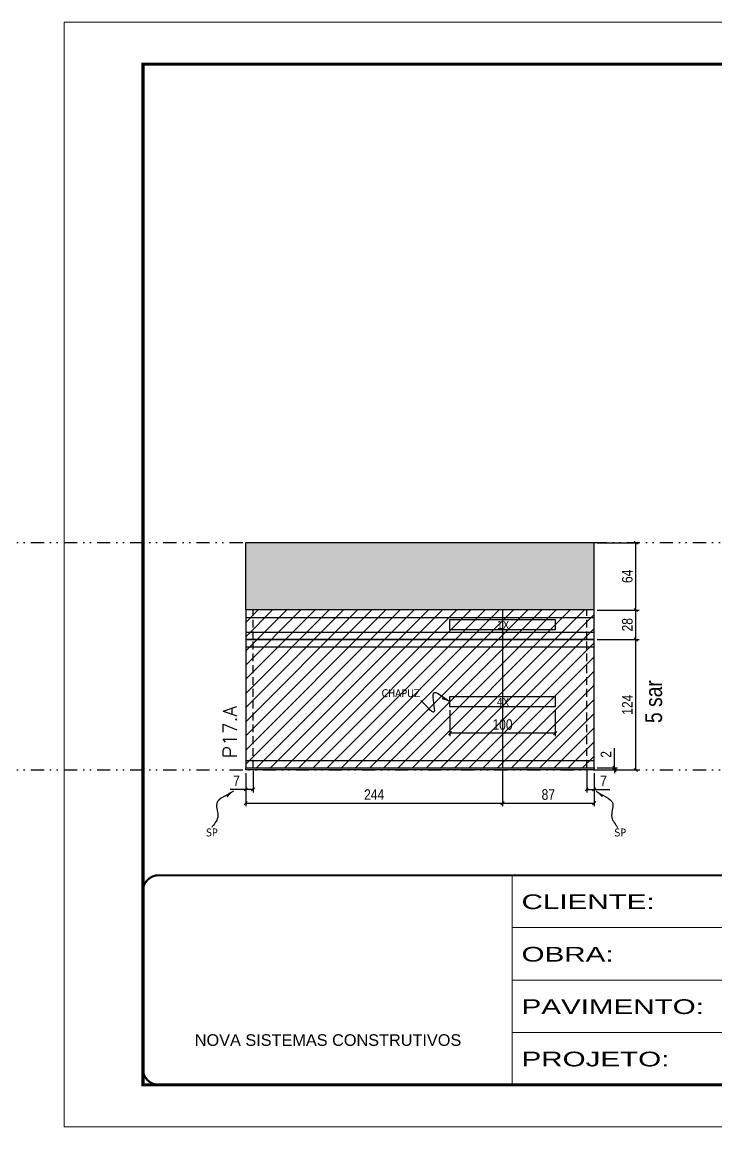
# Model space of a CAD drawing. Extents: x 13741 to 27878, y -21631 to 6985.
# Drawn here: x 19142 to 19801, y 192 to 1242 of the extents above; entities that cross this region are included whole.
import ezdxf

# ---------------------------------------------------------------- set-up
doc = ezdxf.new("R2010")
doc.units = 0
for name, pattern in [('CONTINUO', [0]), ('DASHED', [0.75, 0.5, -0.25]), ('DIVIDE2', [0.625, 0.25, -0.125, 0, -0.125, 0, -0.125]), ('HIDDEN', [0.375, 0.25, -0.125])]:
    doc.linetypes.add(name, pattern=pattern)
for name, color, linetype in [('COTA', 241, 'Continuous'), ('NOMENCLATURA', 7, 'Continuous'), ('Nível', 160, 'Continuous'), ('Painéis', 200, 'Continuous'), ('Romaneio', 10, 'Continuous'), ('SARR_2.2x10', 60, 'Continuous'), ('SARR_2.2x7', 40, 'Continuous'), ('Sarrafo de Pressão', 42, 'HIDDEN'), ('texto', 7, 'Continuous')]:
    doc.layers.add(name, color=color, linetype=linetype)
for name, color, linetype, lineweight in [('Folhas', 255, 'Continuous', 9), ('Hachura', 251, 'Continuous', 9), ('SARRAFO DE PRESSAO', 251, 'DASHED', 9), ('Texto Seção', 7, 'Continuous', 15)]:
    doc.layers.add(name, color=color, linetype=linetype, lineweight=lineweight)
doc.styles.add('ARIAL', font='arial.ttf')
doc.styles.add('ARIAL_NARROW', font='ARIALN.TTF', dxfattribs={"height": 0.2})
doc.styles.add('COTA TECNICA', font='techl___.ttf', dxfattribs={"height": 10})
doc.styles.add('COTA TECNICA-50', font='techl___.ttf', dxfattribs={"height": 10})
doc.styles.add('REGUA-120', font='ROMANS.shx', dxfattribs={"height": 15})
doc.styles.get("Standard").update_dxf_attribs({"font": 'arial.ttf'})
doc.styles.add('Tecnologia', font='')
doc.styles.get('Tecnologia').set_extended_font_data('Forgotten Futurist')
doc.dimstyles.new('COTA PAINEL-50', dxfattribs={"dimtxt": 10, "dimasz": 3, "dimexe": 3, "dimexo": 3, "dimgap": 3, "dimtad": 1, "dimdec": 1, "dimzin": 12, "dimdsep": 46, "dimtxsty": 'COTA TECNICA-50', "dimblk1": 'OBLIQUE', "dimblk2": 'OBLIQUE', "dimsah": 1, "dimcen": 0.9, "dimclrd": 4, "dimclre": 4, "dimclrt": 240, "dimadec": 1, "dimazin": 3, "dimtfac": 1, "dimtdec": 1, "dimtmove": 0, "dimatfit": 3, "dimfxl": 1, "dimtolj": 1, "dimtzin": 12, "dimarcsym": 0})
doc.dimstyles.new('PAINEL', dxfattribs={"dimtxt": 10, "dimasz": 3, "dimexe": 3, "dimexo": 3, "dimgap": 3, "dimtad": 1, "dimdec": 1, "dimzin": 12, "dimdsep": 46, "dimtxsty": 'COTA TECNICA', "dimblk1": 'OBLIQUE', "dimblk2": 'OBLIQUE', "dimsah": 1, "dimcen": 0.9, "dimclrd": 4, "dimclre": 4, "dimclrt": 240, "dimadec": 1, "dimazin": 3, "dimtfac": 1, "dimtdec": 1, "dimtmove": 0, "dimatfit": 3, "dimfxl": 1, "dimtolj": 1, "dimtzin": 12, "dimarcsym": 0})
doc.dimstyles.get("Standard").update_dxf_attribs({"dimtxt": 0.18, "dimasz": 0.18, "dimexe": 0.18, "dimexo": 0.0625, "dimgap": 0.09, "dimtad": 0, "dimtih": 1, "dimtoh": 1, "dimdec": 4, "dimzin": 0, "dimdsep": 46, "dimtxsty": 'Standard', "dimcen": 0.09, "dimadec": 0, "dimazin": 0, "dimtfac": 1, "dimtdec": 4, "dimtofl": 0, "dimtmove": 0, "dimatfit": 3, "dimfxl": 1, "dimtolj": 1, "dimtzin": 0, "dimarcsym": 0})

# ---------------------------------------------------------------- blocks, each defined once
blk = doc.blocks.new('9999999999')
at = {"color": 30, "linetype": 'CONTINUO'}
for p, q in [((98564.6, 34230.2), (98564.6, 34429.4)), ((98564.6, 34379.6), (99584, 34379.6)), ((98564.6, 34329.8), (99488, 34329.8)), ((99584, 34329.8), (99488, 34329.8)), ((99488, 34329.8), (99488, 34230.2)), ((98564.6, 34280), (99488, 34280))]:
    blk.add_line(p, q, dxfattribs=at)
at = {"color": 30, "linetype": 'CONTINUO', "const_width": 2}
blk.add_lwpolyline([(99584, 34230.2), (99584, 34414.4, 0.414214), (99569, 34429.4), (98229, 34429.4, 0.414214), (98214, 34414.4), (98214, 34245.2, 0.414214), (98229, 34230.2), (99584, 34230.2)], format="xyb", dxfattribs=at)
at = {"layer": 'Folhas'}
blk.add_lwpolyline([(98139, 34190.2), (99624, 34190.2), (99624, 35240.2), (98139, 35240.2)], close=True, dxfattribs=at)
at = {"layer": 'Folhas', "color": 30, "const_width": 3}
blk.add_lwpolyline([(98214, 34230.2), (99584, 34230.2), (99584, 35200.2), (98214, 35200.2)], close=True, dxfattribs=at)
at = {"color": 7, "linetype": 'Continuous', "ltscale": 5, "style": 'ARIAL'}
for s, height, p in [('SKR', 15.48, (98837.7, 34393.1)), ('LEAF LOEFGREN', 15.483, (98837.7, 34343.3)), ('2° SUBSOLO SUPERIOR', 15.483, (98837.7, 34293.5)), ('NOVA SISTEMAS CONSTRUTIVOS', 11.059, (98263.2, 34267.2)), ('PILARES', 15.48, (98837.7, 34243.7))]:
    blk.add_text(s, height=height, dxfattribs=at).set_placement(p)
at = {"layer": 'Folhas', "color": 7, "style": 'Tecnologia', "width": 1.5}
for s, p in [('CLIENTE:', (98573.7, 34397.2)), ('OBRA:', (98573.7, 34347.3)), ('PAVIMENTO:', (98573.7, 34297.5)), ('PROJETO:', (98573.7, 34247.7))]:
    blk.add_text(s, height=14, dxfattribs=at).set_placement(p)
blk = doc.blocks.new('_Oblique')
at = {"color": 0, "linetype": 'ByBlock', "lineweight": -2}
blk.add_line((-0.5, -0.5), (0.5, 0.5), dxfattribs=at)
blk = doc.blocks.new('*D1400')
at = {"layer": 'COTA', "color": 4, "lineweight": -2, "transparency": 16777216}
for p, q in [((19354.6, 528.1), (19354.6, 509.6)), ((19361.6, 530.1), (19361.6, 509.6)), ((19354.6, 512.6), (19339.9, 512.6)), ((19361.6, 512.6), (19354.6, 512.6))]:
    blk.add_line(p, q, dxfattribs=at)
at = {"layer": 'Defpoints', "color": 0, "transparency": 16777216}
for p in [(19354.6, 531.1), (19361.6, 533.1), (19354.6, 512.6)]:
    blk.add_point(p, dxfattribs=at)
at = {"layer": 'COTA', "color": 4, "lineweight": -2, "transparency": 16777216, "xscale": 3, "yscale": 3, "zscale": 3, "rotation": 180}
blk.add_blockref('_Oblique', (19354.6, 512.6), dxfattribs=at)
at = {"layer": 'COTA', "color": 4, "lineweight": -2, "transparency": 16777216, "xscale": 3, "yscale": 3, "zscale": 3}
blk.add_blockref('_Oblique', (19361.6, 512.6), dxfattribs=at)
at = {"layer": 'COTA', "color": 240, "transparency": 16777216, "insert": (19345.8, 520.7), "char_height": 10, "attachment_point": 5, "style": 'COTA TECNICA-50'}
blk.add_mtext('\\A1;7', dxfattribs=at)
blk = doc.blocks.new('*D1401')
at = {"layer": 'COTA', "color": 4, "lineweight": -2, "transparency": 16777216}
for p, q in [((19678.6, 530.1), (19678.6, 509.6)), ((19685.6, 528.1), (19685.6, 509.6)), ((19678.6, 512.6), (19685.6, 512.6)), ((19685.6, 512.6), (19700.4, 512.6))]:
    blk.add_line(p, q, dxfattribs=at)
at = {"layer": 'Defpoints', "color": 0, "transparency": 16777216}
for p in [(19678.6, 533.1), (19685.6, 531.1), (19685.6, 512.6)]:
    blk.add_point(p, dxfattribs=at)
at = {"layer": 'COTA', "color": 4, "lineweight": -2, "transparency": 16777216, "xscale": 3, "yscale": 3, "zscale": 3, "rotation": 180}
blk.add_blockref('_Oblique', (19678.6, 512.6), dxfattribs=at)
at = {"layer": 'COTA', "color": 4, "lineweight": -2, "transparency": 16777216, "xscale": 3, "yscale": 3, "zscale": 3}
blk.add_blockref('_Oblique', (19685.6, 512.6), dxfattribs=at)
at = {"layer": 'COTA', "color": 240, "transparency": 16777216, "insert": (19694.5, 520.7), "char_height": 10, "attachment_point": 5, "style": 'COTA TECNICA-50'}
blk.add_mtext('\\A1;7', dxfattribs=at)
blk = doc.blocks.new('*D1402')
at = {"layer": 'Defpoints', "color": 0, "linetype": 'ByBlock', "transparency": 16777216}
for p in [(19685.6, 655.1), (19725.3, 655.1), (19685.6, 531.1)]:
    blk.add_point(p, dxfattribs=at)
at = {"layer": 'Romaneio', "color": 4, "linetype": 'ByBlock', "lineweight": -2, "transparency": 16777216}
for p, q in [((19688.6, 655.1), (19728.3, 655.1)), ((19725.3, 531.1), (19725.3, 655.1)), ((19688.6, 531.1), (19728.3, 531.1))]:
    blk.add_line(p, q, dxfattribs=at)
at = {"layer": 'Romaneio', "color": 4, "linetype": 'ByBlock', "lineweight": -2, "transparency": 16777216, "xscale": 3, "yscale": 3, "zscale": 3}
for p, rotation in [((19725.3, 655.1), 90), ((19725.3, 531.1), 270)]:
    blk.add_blockref('_Oblique', p, dxfattribs=dict(at, rotation=rotation))
at = {"layer": 'Romaneio', "color": 240, "linetype": 'ByBlock', "transparency": 16777216, "insert": (19717.2, 593.1), "char_height": 10, "attachment_point": 5, "rotation": 90, "style": 'COTA TECNICA'}
blk.add_mtext('\\A1;124', dxfattribs=at)
blk = doc.blocks.new('*D1403')
at = {"layer": 'Defpoints', "color": 0, "linetype": 'ByBlock', "transparency": 16777216}
for p in [(19685.6, 655.1), (19725.3, 655.1), (19685.6, 531.1)]:
    blk.add_point(p, dxfattribs=at)
at = {"layer": 'Romaneio', "color": 4, "linetype": 'ByBlock', "lineweight": -2, "transparency": 16777216}
for p, q in [((19688.6, 655.1), (19728.3, 655.1)), ((19725.3, 531.1), (19725.3, 655.1)), ((19688.6, 531.1), (19728.3, 531.1))]:
    blk.add_line(p, q, dxfattribs=at)
at = {"layer": 'Romaneio', "color": 4, "linetype": 'ByBlock', "lineweight": -2, "transparency": 16777216, "xscale": 3, "yscale": 3, "zscale": 3}
for p, rotation in [((19725.3, 655.1), 90), ((19725.3, 531.1), 270)]:
    blk.add_blockref('_Oblique', p, dxfattribs=dict(at, rotation=rotation))
at = {"layer": 'Romaneio', "color": 240, "linetype": 'ByBlock', "transparency": 16777216, "insert": (19717.2, 593.1), "char_height": 10, "attachment_point": 5, "rotation": 90, "style": 'COTA TECNICA'}
blk.add_mtext('\\A1;124', dxfattribs=at)
blk = doc.blocks.new('*D1404')
at = {"layer": 'COTA', "color": 4, "lineweight": -2, "transparency": 16777216}
for p, q in [((19688.6, 683.1), (19728.3, 683.1)), ((19725.3, 655.1), (19725.3, 683.1)), ((19688.6, 655.1), (19728.3, 655.1))]:
    blk.add_line(p, q, dxfattribs=at)
at = {"layer": 'Defpoints', "color": 0, "transparency": 16777216}
for p in [(19685.6, 683.1), (19725.3, 683.1), (19685.6, 655.1)]:
    blk.add_point(p, dxfattribs=at)
at = {"layer": 'COTA', "color": 4, "lineweight": -2, "transparency": 16777216, "xscale": 3, "yscale": 3, "zscale": 3}
for p, rotation in [((19725.3, 683.1), 90), ((19725.3, 655.1), 270)]:
    blk.add_blockref('_Oblique', p, dxfattribs=dict(at, rotation=rotation))
at = {"layer": 'COTA', "color": 240, "transparency": 16777216, "insert": (19717.2, 669.1), "char_height": 10, "attachment_point": 5, "rotation": 90, "style": 'COTA TECNICA-50'}
blk.add_mtext('\\A1;28', dxfattribs=at)
blk = doc.blocks.new('*D1405')
at = {"layer": 'COTA', "color": 4, "lineweight": -2, "transparency": 16777216}
for p, q in [((19704.9, 533.1), (19704.9, 551.9)), ((19688.6, 533.1), (19707.9, 533.1)), ((19688.6, 531.1), (19707.9, 531.1)), ((19704.9, 531.1), (19704.9, 533.1)), ((19704.9, 531.1), (19704.9, 528.1))]:
    blk.add_line(p, q, dxfattribs=at)
at = {"layer": 'Defpoints', "color": 0, "transparency": 16777216}
for p in [(19685.6, 533.1), (19685.6, 531.1), (19704.9, 531.1)]:
    blk.add_point(p, dxfattribs=at)
at = {"layer": 'COTA', "color": 4, "lineweight": -2, "transparency": 16777216, "xscale": 3, "yscale": 3, "zscale": 3}
for p, rotation in [((19704.9, 533.1), 270), ((19704.9, 531.1), 90)]:
    blk.add_blockref('_Oblique', p, dxfattribs=dict(at, rotation=rotation))
at = {"layer": 'COTA', "color": 240, "transparency": 16777216, "insert": (19696.9, 545.9), "char_height": 10, "attachment_point": 5, "rotation": 90, "style": 'COTA TECNICA-50'}
blk.add_mtext('\\A1;2', dxfattribs=at)
blk = doc.blocks.new('*D1409')
at = {"layer": 'COTA', "color": 4, "lineweight": -2, "transparency": 16777216}
for p, q in [((19354.6, 528.1), (19354.6, 496.6)), ((19598.6, 530.1), (19598.6, 496.6)), ((19354.6, 499.6), (19598.6, 499.6))]:
    blk.add_line(p, q, dxfattribs=at)
at = {"layer": 'Defpoints', "color": 0, "transparency": 16777216}
for p in [(19354.6, 531.1), (19598.6, 533.1), (19598.6, 499.6)]:
    blk.add_point(p, dxfattribs=at)
at = {"layer": 'COTA', "color": 4, "lineweight": -2, "transparency": 16777216, "xscale": 3, "yscale": 3, "zscale": 3, "rotation": 180}
blk.add_blockref('_Oblique', (19354.6, 499.6), dxfattribs=at)
at = {"layer": 'COTA', "color": 4, "lineweight": -2, "transparency": 16777216, "xscale": 3, "yscale": 3, "zscale": 3}
blk.add_blockref('_Oblique', (19598.6, 499.6), dxfattribs=at)
at = {"layer": 'COTA', "color": 240, "transparency": 16777216, "insert": (19476.6, 507.7), "char_height": 10, "attachment_point": 5, "style": 'COTA TECNICA-50'}
blk.add_mtext('\\A1;244', dxfattribs=at)
blk = doc.blocks.new('*D1410')
at = {"layer": 'COTA', "color": 4, "lineweight": -2, "transparency": 16777216}
for p, q in [((19598.6, 530.1), (19598.6, 496.6)), ((19685.6, 528.1), (19685.6, 496.6)), ((19598.6, 499.6), (19685.6, 499.6))]:
    blk.add_line(p, q, dxfattribs=at)
at = {"layer": 'Defpoints', "color": 0, "transparency": 16777216}
for p in [(19598.6, 533.1), (19685.6, 531.1), (19685.6, 499.6)]:
    blk.add_point(p, dxfattribs=at)
at = {"layer": 'COTA', "color": 4, "lineweight": -2, "transparency": 16777216, "xscale": 3, "yscale": 3, "zscale": 3, "rotation": 180}
blk.add_blockref('_Oblique', (19598.6, 499.6), dxfattribs=at)
at = {"layer": 'COTA', "color": 4, "lineweight": -2, "transparency": 16777216, "xscale": 3, "yscale": 3, "zscale": 3}
blk.add_blockref('_Oblique', (19685.6, 499.6), dxfattribs=at)
at = {"layer": 'COTA', "color": 240, "transparency": 16777216, "insert": (19642.1, 507.7), "char_height": 10, "attachment_point": 5, "style": 'COTA TECNICA-50'}
blk.add_mtext('\\A1;87', dxfattribs=at)
blk = doc.blocks.new('*D1411')
at = {"layer": 'COTA', "color": 4, "linetype": 'ByBlock', "lineweight": -2, "transparency": 16777216}
for p, q in [((19548.6, 588), (19548.6, 563.1)), ((19648.6, 588), (19648.6, 563.1)), ((19648.6, 566.1), (19548.6, 566.1))]:
    blk.add_line(p, q, dxfattribs=at)
at = {"layer": 'Defpoints', "color": 0, "linetype": 'ByBlock', "transparency": 16777216}
for p in [(19548.6, 591), (19648.6, 591), (19548.6, 566.1)]:
    blk.add_point(p, dxfattribs=at)
at = {"layer": 'COTA', "color": 4, "linetype": 'ByBlock', "lineweight": -2, "transparency": 16777216, "xscale": 3, "yscale": 3, "zscale": 3, "rotation": 180}
blk.add_blockref('_Oblique', (19548.6, 566.1), dxfattribs=at)
at = {"layer": 'COTA', "color": 4, "linetype": 'ByBlock', "lineweight": -2, "transparency": 16777216, "xscale": 3, "yscale": 3, "zscale": 3}
blk.add_blockref('_Oblique', (19648.6, 566.1), dxfattribs=at)
at = {"layer": 'COTA', "color": 240, "linetype": 'ByBlock', "transparency": 16777216, "insert": (19598.6, 574.2), "char_height": 10, "attachment_point": 5, "style": 'COTA TECNICA'}
blk.add_mtext('\\A1;100', dxfattribs=at)
blk = doc.blocks.new('*D1412')
at = {"layer": 'COTA', "color": 4, "lineweight": -2, "transparency": 16777216}
for p, q in [((19688.6, 747.1), (19728.3, 747.1)), ((19725.3, 683.1), (19725.3, 747.1)), ((19688.6, 683.1), (19728.3, 683.1))]:
    blk.add_line(p, q, dxfattribs=at)
at = {"layer": 'Defpoints', "color": 0, "transparency": 16777216}
for p in [(19685.6, 747.1), (19725.3, 747.1), (19685.6, 683.1)]:
    blk.add_point(p, dxfattribs=at)
at = {"layer": 'COTA', "color": 4, "lineweight": -2, "transparency": 16777216, "xscale": 3, "yscale": 3, "zscale": 3}
for p, rotation in [((19725.3, 747.1), 90), ((19725.3, 683.1), 270)]:
    blk.add_blockref('_Oblique', p, dxfattribs=dict(at, rotation=rotation))
at = {"layer": 'COTA', "color": 240, "transparency": 16777216, "insert": (19717.2, 715.1), "char_height": 10, "attachment_point": 5, "rotation": 90, "style": 'COTA TECNICA'}
blk.add_mtext('\\A1;64', dxfattribs=at)

msp = doc.modelspace()

# ---------------------------------------------------------------- hatches: boundary and pattern name
at = {"layer": 'COTA'}
h = msp.add_hatch(dxfattribs=at)
h.set_pattern_fill('AR-CONC', color=256, scale=0.03)
h.set_pattern_definition([(50, (1440.2334, -4714.3004), (5.4655401, -0.4781726), [0.5715, -6.2865]), (355, (1440.2334, -4714.3004), (-1.0573026, 5.7317054), [0.4572, -5.0292175]), (100.451445, (1440.689, -4714.3403), (4.4082374, 5.2535326), [0.4857003, -5.3427073]), (46.1842, (1440.2334, -4712.7764), (8.1323712, -1.2612698), [0.85725, -9.42975]), (96.635558, (1440.911, -4712.8815), (7.122124, 7.4227837), [0.7285507, -8.0140682]), (351.18415, (1440.233, -4712.7764), (7.122124, 7.4227837), [0.685799, -7.543792]), (21, (1440.9954, -4713.1574), (4.5484317, -3.0679559), [0.5715, -6.2865]), (326, (1440.9954, -4713.1574), (1.8540609, 5.525639), [0.4572, -5.0292]), (71.451445, (1441.3744, -4713.413), (6.4024926, 2.457683), [0.4857003, -5.3426981]), (37.5, (1440.2334, -4714.3004), (0.0926581, 2.53665117), [0, -4.96824, 0, -5.1054, 0, -5.04825]), (7.5, (1440.2334, -4714.3004), (2.00458988, 3.00541724), [0, -2.91084, 0, -4.85394, 0, -1.92405]), (327.5, (1438.5341, -4714.3004), (4.06771786, -0.17186232), [0, -1.905, 0, -5.9436, 0, -7.8867]), (317.5, (1437.772, -4714.3004), (4.44387544, 0.7627947), [0, -2.4765, 0, -3.94716, 0, -5.6007])])
h.paths.add_polyline_path([(19354.65, 747.13), (19354.65, 683.13), (19685.65, 683.13), (19685.65, 747.13)])
at = {"layer": 'Hachura', "linetype": 'ByBlock'}
h = msp.add_hatch(dxfattribs=at)
h.set_pattern_fill('ANSI31', color=256, scale=3)
h.paths.add_polyline_path([(19354.65, 683.13), (19354.65, 655.13), (19598.65, 655.13), (19598.65, 683.13)])
h.paths.add_polyline_path([(19685.65, 655.13), (19685.65, 683.13), (19598.65, 683.13), (19598.65, 655.13)])
h.paths.add_polyline_path([(19598.65, 655.13), (19598.65, 533.13), (19685.65, 533.13), (19685.65, 655.13)])
h.paths.add_polyline_path([(19354.65, 655.13), (19354.65, 533.13), (19598.65, 533.13), (19598.65, 655.13)])

# ---------------------------------------------------------------- linework, layer by layer
at = {"layer": 'COTA', "linetype": 'ByBlock'}
for p, q in [((19354.65, 683.13), (19354.65, 747.13)), ((19354.65, 747.13), (19685.65, 747.13)), ((19685.65, 683.13), (19685.65, 747.13)), ((19685.65, 683.13), (19685.65, 747.13))]:
    msp.add_line(p, q, dxfattribs=at)
at = {"layer": 'Nível', "color": 4, "linetype": 'DIVIDE2', "ltscale": 50}
for p, q in [((13741.09, 747.13), (21531.15, 747.13)), ((13741.09, 531.13), (21531.15, 531.13))]:
    msp.add_line(p, q, dxfattribs=at)
at = {"layer": 'Painéis'}
msp.add_line((19598.65, 683.13), (19598.65, 533.13), dxfattribs=at)
for points in [[(19685.65, 683.13), (19354.65, 683.13), (19354.65, 655.13), (19685.65, 655.13)], [(19685.65, 655.13), (19354.65, 655.13), (19354.65, 533.13), (19685.65, 533.13)], [(19685.65, 531.13), (19354.65, 531.13), (19354.65, 533.13), (19685.65, 533.13)]]:
    msp.add_lwpolyline(points, close=True, dxfattribs=at)
at = {"layer": 'SARR_2.2x10'}
for points in [[(19548.65, 674.13), (19648.65, 674.13), (19648.65, 664.13), (19548.65, 664.13)], [(19548.65, 600.98), (19648.65, 600.98), (19648.65, 590.98), (19548.65, 590.98)]]:
    msp.add_lwpolyline(points, close=True, dxfattribs=at)
at = {"layer": 'SARR_2.2x7'}
for p, q in [((19354.65, 676.13), (19598.65, 676.13)), ((19598.65, 676.13), (19685.65, 676.13)), ((19354.65, 662.13), (19598.65, 662.13)), ((19598.65, 662.13), (19685.65, 662.13)), ((19354.65, 648.13), (19598.65, 648.13)), ((19598.65, 648.13), (19685.65, 648.13)), ((19354.65, 540.13), (19598.65, 540.13)), ((19598.65, 540.13), (19685.65, 540.13))]:
    msp.add_line(p, q, dxfattribs=at)
at = {"layer": 'Sarrafo de Pressão', "ltscale": 30}
for p, q in [((19361.65, 655.13), (19361.65, 683.13)), ((19678.65, 655.13), (19678.65, 683.13)), ((19361.65, 533.13), (19361.65, 655.13)), ((19678.65, 533.13), (19678.65, 655.13))]:
    msp.add_line(p, q, dxfattribs=at)

# ---------------------------------------------------------------- block references
at = {"layer": 'SARRAFO DE PRESSAO', "color": 6, "linetype": 'ByBlock'}
msp.add_blockref('9999999999', (-78957.01, -33998.35), dxfattribs=at)

# ---------------------------------------------------------------- texts
at = {"layer": 'NOMENCLATURA', "style": 'ARIAL_NARROW'}
msp.add_text('5 sar', height=16, rotation=90, dxfattribs=at).set_placement((19750.16, 575.65))
at = {"layer": 'texto', "color": 0, "char_height": 7.5, "attachment_point": 5}
for s, insert in [('{\\fTahoma|b0|i0|c0|p34;\\C4;1X}', (19599.04, 668.84)), ('{\\fTahoma|b0|i0|c0|p34;\\C4;CHAPUZ}', (19502.09, 603.99)), ('{\\fTahoma|b0|i0|c0|p34;\\C4;4X}', (19599.04, 595.69)), ('{\\fTahoma|b0|i0|c0|p34;\\C4;SP}', (19322.4, 471.64)), ('{\\fTahoma|b0|i0|c0|p34;\\C4;SP}', (19710.42, 471.64))]:
    msp.add_mtext(s, dxfattribs=dict(at, insert=insert))
at = {"layer": 'Texto Seção', "insert": (19346.03, 542.39), "char_height": 13, "width": 285.3299, "attachment_point": 7, "rotation": 90, "style": 'REGUA-120'}
msp.add_mtext('P17.A', dxfattribs=at)

# ---------------------------------------------------------------- dimensions: what is measured, and where the dimension line sits
at = {"layer": 'COTA'}
for base, p1, p2, angle, dimstyle, picture, middle in [((19725.29, 747.13), (19685.65, 683.13), (19685.65, 747.13), 90, 'PAINEL', '*D1412', (19717.18, 715.13)), ((19725.29, 683.13), (19685.65, 655.13), (19685.65, 683.13), 90, 'COTA PAINEL-50', '*D1404', (19717.19, 669.13)), ((19354.65, 512.62), (19361.65, 533.13), (19354.65, 531.13), 180, 'COTA PAINEL-50', '*D1400', (19345.78, 520.7))]:
    dim = msp.add_linear_dim(base=base, p1=p1, p2=p2, angle=angle, dimstyle=dimstyle, dxfattribs=at)
    dim.commit()
    dim.dimension.update_dxf_attribs({"geometry": picture, "text_midpoint": middle})
at = {"layer": 'COTA', "linetype": 'ByBlock'}
dim = msp.add_linear_dim(base=(19548.65, 566.05), p1=(19648.65, 590.98), p2=(19548.65, 590.98), dimstyle='PAINEL', dxfattribs=at)
dim.commit()
dim.dimension.update_dxf_attribs({"geometry": '*D1411', "text_midpoint": (19598.65, 574.15)})
at = {"layer": 'COTA'}
dim = msp.add_linear_dim(base=(19704.9, 531.13), p1=(19685.65, 533.13), p2=(19685.65, 531.13), angle=90, dimstyle='COTA PAINEL-50', dxfattribs=at)
dim.commit()
dim.dimension.update_dxf_attribs({"geometry": '*D1405', "text_midpoint": (19704.9, 545.88), "dimtype": 160})
for base, p1, p2, picture, middle in [((19598.65, 499.58), (19354.65, 531.13), (19598.65, 533.13), '*D1409', (19476.65, 507.65)), ((19685.65, 499.58), (19598.65, 533.13), (19685.65, 531.13), '*D1410', (19642.15, 507.67)), ((19685.65, 512.62), (19678.65, 533.13), (19685.65, 531.13), '*D1401', (19694.51, 520.7))]:
    dim = msp.add_linear_dim(base=base, p1=p1, p2=p2, dimstyle='COTA PAINEL-50', dxfattribs=at)
    dim.commit()
    dim.dimension.update_dxf_attribs({"geometry": picture, "text_midpoint": middle})
at = {"layer": 'Romaneio', "linetype": 'ByBlock'}
for picture in ['*D1402', '*D1403']:
    dim = msp.add_aligned_dim(p1=(19685.65, 531.13), p2=(19685.65, 655.13), distance=-39.64, dimstyle='PAINEL', dxfattribs=at)
    dim.commit()
    dim.dimension.update_dxf_attribs({"geometry": picture, "text_midpoint": (19717.21, 593.13)})

# ---------------------------------------------------------------- leaders
at = {"layer": 'COTA', "path_type": 1}
for points in [[(19548.65, 595.98), (19532.86, 603.99), (19533.45, 586.12), (19521.01, 597.26)], [(19342.82, 510.95), (19327.03, 499.12), (19327.96, 486.11), (19322.4, 476.33)], [(19687.47, 510.95), (19703.26, 499.12), (19702.33, 486.11), (19707.89, 476.33)]]:
    msp.add_leader(points, dimstyle='Standard', override={"dimasz": 8}, dxfattribs=at)

doc.saveas('drawing.dxf')
